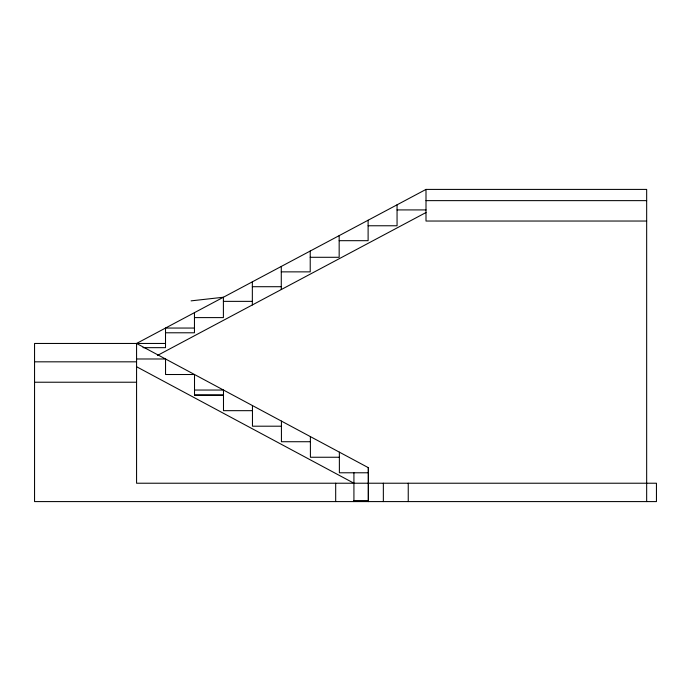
<?xml version="1.0" encoding="UTF-8"?>
<svg xmlns="http://www.w3.org/2000/svg" width="691" height="691" viewBox="0 0 691 691"><rect width="100%" height="100%" fill="white"/><g stroke="black" fill="none" stroke-linecap="round" stroke-linejoin="round"><path stroke-width="1.04" d="M165.512 343.462L34.55 343.462L34.55 501.588L656.45 501.588L656.45 483.225L136.568 483.225L136.568 343.462L426.002 189.412L646.664 189.412L646.664 501.588M157.444 355.459L426.002 212.526M191.096 300.861L223.4 297.242L223.4 317.601L194.456 317.601M426.002 200.632L646.664 200.632M397.057 209.917L426.002 209.917M646.664 221.034L426.002 221.034L426.002 189.412M368.113 225.767L397.057 225.767L397.057 204.812M339.169 240.684L368.113 240.684L368.113 220.222M310.224 257.294L339.169 257.294L339.169 235.622M281.28 271.865L310.224 271.865L310.224 251.032M252.345 286.705L281.28 286.705M223.4 301.362L252.345 301.362M194.456 328.052L165.512 328.052L165.512 347.659L143.002 347.659M165.512 332.786L194.456 332.786L194.456 312.652M136.568 358.983L165.538 358.983L165.546 374.513L194.508 374.513L194.517 395.114L223.487 395.14L194.517 395.114M34.55 361.825L136.568 361.825M34.55 382.227L136.568 382.227M194.517 390.044L223.487 390.044L223.487 410.67L252.457 410.67M281.427 426.2L252.465 426.2L252.457 405.565M310.389 436.626L310.414 457.252L339.385 457.252M310.414 441.722L281.436 441.722L281.427 421.095M339.359 452.147L339.385 472.782L368.355 472.782L368.355 501.588M353.922 500.569L368.355 500.569M136.568 343.462L368.329 467.669M136.568 366.722L353.922 483.225M368.355 472.782L368.329 467.677L368.329 501.588M408.243 483.225L408.243 501.588M383.35 483.225L383.35 501.588M353.922 472.782L353.922 501.588M335.688 483.225L335.688 501.588M281.28 266.432L281.28 289.546M252.345 281.842L252.345 304.956"/></g></svg>
